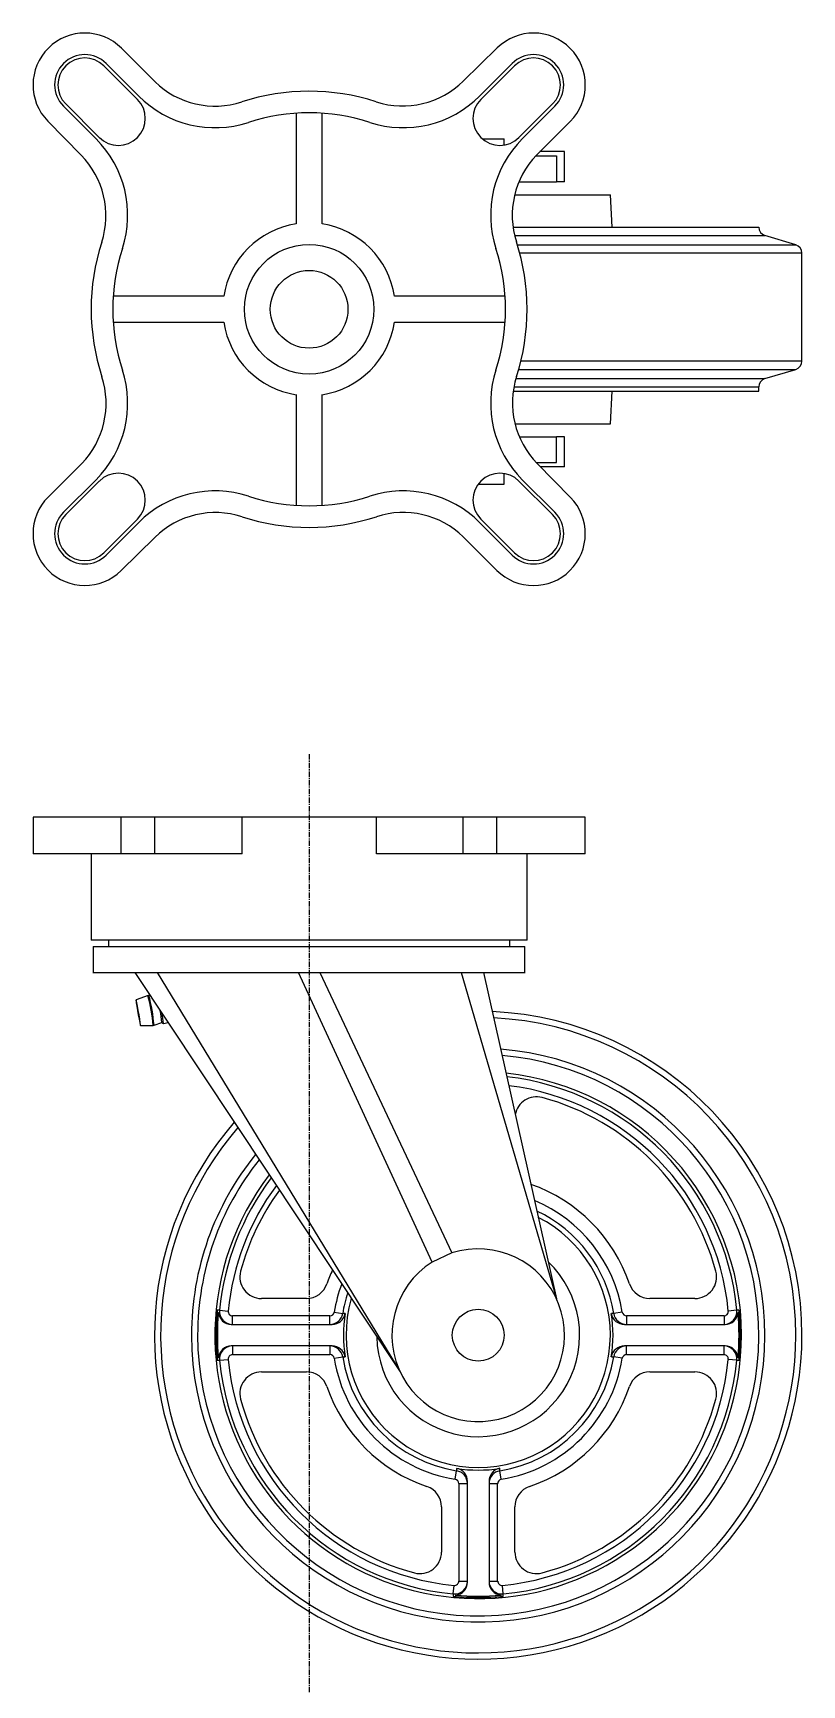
# Model space of a CAD drawing. Extents: x 10 to 518, y 10 to 610.
# Drawn here: x 102.9 to 281, y 227.1 to 609.7 of the extents above; entities that cross this region are included whole.
import ezdxf

# ---------------------------------------------------------------- set-up
doc = ezdxf.new("R2010")
doc.units = 0
doc.linetypes.add('CENTER', pattern=[2, 1.25, -0.25, 0.25, -0.25])
doc.layers.get('0').update_dxf_attribs({"linetype": 'CONTINUOUS'})
doc.layers.add('CENTER', color=1, linetype='CENTER')

msp = doc.modelspace()

# ---------------------------------------------------------------- linework, layer by layer
at = {"color": 7, "linetype": 'CONTINUOUS'}
for p, q in [((123.37, 606.18), (131.15, 598.4)), ((202.57, 598.54), (210.41, 606.25)), ((119.3, 602.11), (127.08, 594.33)), ((127.38, 595.09), (119.83, 602.64)), ((213.88, 602.64), (206.32, 595.09)), ((206.63, 594.33), (214.41, 602.11)), ((118.24, 585.5), (110.47, 593.28)), ((223.24, 593.28), (215.46, 585.5)), ((114.04, 581.43), (106.33, 589.28)), ((109.93, 592.74), (117.49, 585.19)), ((163.85, 591.12), (163.85, 565.49)), ((169.85, 565.49), (169.85, 591.12)), ((216.22, 585.19), (223.78, 592.74)), ((227.31, 589.21), (219.53, 581.43)), ((206.93, 585.22), (212.02, 585.22)), ((212.02, 583.75), (212.02, 585.22)), ((226.02, 582.22), (220.33, 582.22)), ((226.02, 575.22), (226.02, 582.22)), ((219.33, 581.22), (224.15, 581.22)), ((224.15, 581.22), (224.15, 575.22)), ((215.44, 575.22), (224.15, 575.22)), ((226.02, 575.22), (224.15, 575.22)), ((214.46, 572.22), (236.64, 572.22)), ((237.03, 564.72), (236.64, 572.22)), ((214.1, 564.72), (271.02, 564.72)), ((214.1, 564.72), (271.02, 564.72)), ((214.46, 562.8), (272.45, 562.8)), ((279.6, 560.66), (272.45, 562.8)), ((215.09, 560.66), (279.6, 560.66)), ((281.02, 558.74), (215.65, 558.74)), ((281.02, 533.72), (281.02, 558.74)), ((147.08, 548.72), (121.45, 548.72)), ((212.26, 548.72), (186.63, 548.72)), ((121.45, 542.72), (147.08, 542.72)), ((186.63, 542.72), (212.26, 542.72)), ((215.4, 531.8), (279.6, 531.8)), ((281.02, 533.72), (215.91, 533.72)), ((272.45, 529.66), (279.6, 531.8)), ((214.74, 529.66), (272.45, 529.66)), ((163.85, 525.95), (163.85, 500.32)), ((169.85, 500.32), (169.85, 525.95)), ((214.12, 526.72), (271.02, 526.72)), ((214.28, 527.74), (271.02, 527.74)), ((236.64, 519.22), (237.03, 526.72)), ((271.02, 526.72), (271.02, 527.74)), ((214.52, 519.22), (236.64, 519.22)), ((215.52, 516.22), (224.15, 516.22)), ((224.15, 510.22), (224.15, 516.22)), ((226.02, 516.22), (224.15, 516.22)), ((226.02, 509.22), (226.02, 516.22)), ((106.4, 502.23), (114.18, 510.01)), ((219.46, 510.22), (224.15, 510.22)), ((219.67, 510), (227.38, 502.16)), ((226.02, 509.22), (220.44, 509.22)), ((117.49, 506.25), (109.93, 498.7)), ((110.47, 498.16), (118.24, 505.94)), ((206.01, 505.22), (212.02, 505.22)), ((212.02, 505.22), (212.02, 507.69)), ((215.46, 505.94), (223.24, 498.16)), ((223.78, 498.7), (216.22, 506.25)), ((127.08, 497.11), (119.3, 489.33)), ((119.83, 488.8), (127.38, 496.35)), ((206.32, 496.35), (213.88, 488.8)), ((214.41, 489.33), (206.63, 497.11)), ((131.14, 492.9), (123.3, 485.19)), ((210.34, 485.26), (202.56, 493.04)), ((102.88, 428.14), (102.88, 419.64)), ((123.3, 428.14), (102.88, 428.14)), ((131.14, 428.14), (123.3, 428.14)), ((123.3, 419.64), (123.3, 428.14)), ((151.32, 428.14), (131.14, 428.14)), ((131.14, 419.64), (131.14, 428.14)), ((182.47, 428.14), (151.32, 428.14)), ((151.32, 419.64), (151.32, 428.14)), ((202.56, 428.14), (182.47, 428.14)), ((182.47, 419.64), (182.47, 428.14)), ((202.56, 419.64), (202.56, 428.14)), ((210.34, 428.14), (202.56, 428.14)), ((230.83, 428.14), (210.34, 428.14)), ((210.34, 419.64), (210.34, 428.14)), ((230.83, 419.64), (230.83, 428.14)), ((123.3, 419.64), (102.88, 419.64)), ((116.35, 419.64), (116.35, 399.64)), ((131.14, 419.64), (123.3, 419.64)), ((151.32, 419.64), (131.14, 419.64)), ((202.56, 419.64), (182.47, 419.64)), ((210.34, 419.64), (202.56, 419.64)), ((230.83, 419.64), (210.34, 419.64)), ((217.35, 399.64), (217.35, 419.64)), ((217.35, 399.64), (116.35, 399.64)), ((116.85, 398.14), (116.85, 391.98)), ((116.85, 398.14), (216.85, 398.14)), ((120.35, 399.64), (120.35, 398.14)), ((213.35, 398.14), (213.35, 399.64)), ((216.85, 391.98), (216.85, 398.14)), ((126.48, 392.14), (131.64, 392.14)), ((126.48, 392.14), (187.9, 299.69)), ((131.64, 392.14), (187.9, 299.69)), ((195.37, 325.07), (164.35, 392.14)), ((164.35, 392.14), (169.35, 392.14)), ((169.35, 392.14), (199.9, 327.18)), ((202.06, 392.14), (207.22, 392.14)), ((202.06, 392.14), (224.15, 316.59)), ((207.22, 392.14), (224.15, 316.59)), ((129.52, 386.84), (126.74, 385.83)), ((129.98, 386.87), (129.69, 386.87)), ((127.79, 379.87), (130.75, 379.87)), ((130.92, 379.91), (132.74, 380.57)), ((132.74, 380.57), (133.09, 380.33)), ((133.09, 380.33), (134.2, 380.52)), ((133.09, 380.33), (133.09, 380.33)), ((199.9, 327.18), (195.37, 325.07)), ((145.54, 313.93), (145.54, 313.36)), ((146.1, 313.93), (148.09, 313.74)), ((166.25, 316.64), (155.81, 316.64)), ((256.24, 316.64), (245.8, 316.64)), ((265.95, 313.93), (263.96, 313.74)), ((266.51, 313.36), (266.51, 313.93)), ((145.54, 313.36), (145.83, 313.36)), ((148.82, 310.64), (172.17, 310.64)), ((149.08, 310.64), (149.08, 312.64)), ((171.67, 312.64), (149.08, 312.64)), ((171.67, 310.64), (171.67, 312.64)), ((172.66, 313.48), (174.63, 313.17)), ((239.39, 313.48), (237.42, 313.17)), ((240.38, 312.64), (240.38, 310.64)), ((262.97, 312.64), (240.38, 312.64)), ((262.97, 312.64), (262.97, 310.64)), ((266.22, 313.36), (266.51, 313.36)), ((145.54, 302.93), (145.54, 302.36)), ((145.83, 302.93), (145.54, 302.93)), ((146.1, 302.35), (148.09, 302.55)), ((149.08, 305.64), (149.08, 303.64)), ((149.08, 303.64), (171.67, 303.64)), ((171.67, 305.64), (171.67, 303.64)), ((172.66, 302.8), (174.63, 303.11)), ((239.39, 302.8), (237.42, 303.11)), ((263.23, 305.64), (239.88, 305.64)), ((240.38, 303.64), (240.38, 305.64)), ((240.38, 303.64), (262.97, 303.64)), ((262.97, 303.64), (262.97, 305.64)), ((265.95, 302.35), (263.96, 302.55)), ((266.51, 302.93), (266.22, 302.93)), ((266.51, 302.36), (266.51, 302.93)), ((155.81, 299.64), (166.25, 299.64)), ((245.8, 299.64), (256.24, 299.64)), ((200.68, 274.77), (201, 276.75)), ((211.37, 274.77), (211.05, 276.75)), ((201.52, 273.78), (203.52, 273.78)), ((201.52, 273.78), (201.52, 251.2)), ((208.52, 274.28), (208.52, 250.94)), ((208.52, 273.78), (210.52, 273.78)), ((210.52, 251.2), (210.52, 273.78)), ((197.52, 268.37), (197.52, 257.92)), ((214.52, 257.92), (214.52, 268.37)), ((200.24, 248.22), (200.43, 250.2)), ((201.52, 251.2), (203.52, 251.2)), ((208.52, 251.2), (210.52, 251.2)), ((211.81, 248.22), (211.62, 250.2)), ((200.24, 247.66), (200.81, 247.66)), ((200.81, 247.66), (200.81, 247.95)), ((211.24, 247.95), (211.24, 247.66))]:
    msp.add_line(p, q, dxfattribs=at)
at = {"color": 7, "linetype": 'CONTINUOUS', "flags": 128}
for points in [[(127.79, 379.87), (127.79, 380.05), (127.73, 380.57), (127.61, 381.36), (127.45, 382.34), (127.27, 383.37), (127.09, 384.34), (126.93, 385.13), (126.81, 385.65), (126.74, 385.83), (126.74, 385.65), (126.8, 385.13), (126.92, 384.34), (127.08, 383.37), (127.26, 382.34), (127.44, 381.36), (127.61, 380.57), (127.73, 380.05), (127.79, 379.87)], [(127.44, 381.87), (127.44, 381.94), (127.41, 382.16), (127.36, 382.48), (127.3, 382.85), (127.23, 383.23), (127.16, 383.55), (127.12, 383.76), (127.09, 383.84), (127.09, 383.76), (127.12, 383.55), (127.17, 383.23), (127.23, 382.85), (127.3, 382.48), (127.37, 382.16), (127.41, 381.94), (127.44, 381.87)], [(130.74, 379.88), (130.89, 379.9), (130.93, 379.91)], [(146.1, 313.93), (145.88, 313.93), (145.87, 313.93), (145.54, 313.93)], [(266.51, 313.93), (266.19, 313.93), (266.18, 313.93), (265.95, 313.93)], [(175.19, 313.16), (174.87, 313.16), (174.86, 313.16), (174.63, 313.17)], [(237.42, 313.17), (237.2, 313.16), (237.19, 313.16), (236.86, 313.16)], [(239.88, 310.64), (245.61, 310.64), (251.51, 310.64), (257.32, 310.64), (263.23, 310.64)], [(145.54, 302.36), (145.86, 302.35), (145.87, 302.35), (146.1, 302.35)], [(172.17, 305.64), (166.44, 305.64), (160.54, 305.64), (154.73, 305.64), (148.82, 305.64)], [(174.63, 303.11), (174.85, 303.12), (174.86, 303.12), (175.19, 303.12)], [(236.86, 303.12), (237.18, 303.12), (237.19, 303.12), (237.42, 303.11)], [(265.95, 302.35), (266.17, 302.35), (266.18, 302.35), (266.51, 302.36)], [(201.01, 277.31), (201, 276.99), (201, 276.97), (201, 276.75)], [(211.05, 276.75), (211.05, 276.96), (211.05, 276.97), (211.04, 277.31)], [(203.52, 250.94), (203.52, 256.8), (203.52, 262.65), (203.52, 268.52), (203.52, 274.28)], [(200.24, 248.22), (200.24, 248), (200.24, 247.99), (200.24, 247.66)], [(211.24, 247.66), (211.52, 247.64), (211.81, 247.66)], [(211.81, 247.66), (211.81, 247.97), (211.81, 247.99), (211.81, 248.22)]]:
    msp.add_lwpolyline(points, dxfattribs=at)
at = {"color": 7, "linetype": 'CONTINUOUS'}
for points in [[(116.86, 392.14, 0), (116.86, 392.14, 0), (116.86, 392.14, 0), (116.87, 392.14, 0), (116.87, 392.14, 0), (116.88, 392.14, 0), (116.88, 392.14, 0), (116.89, 392.14, 0), (116.89, 392.14, 0), (116.9, 392.14, 0), (116.9, 392.14, 0), (116.91, 392.14, 0), (116.91, 392.14, 0), (116.92, 392.14, 0), (116.92, 392.14, 0), (116.93, 392.14, 0), (116.94, 392.14, 0), (116.94, 392.14, 0), (116.95, 392.14, 0), (116.95, 392.14, 0), (116.96, 392.14, 0), (116.97, 392.14, 0), (116.97, 392.14, 0), (116.98, 392.14, 0), (116.98, 392.14, 0), (116.99, 392.14, 0), (117, 392.14, 0), (117, 392.14, 0), (117.01, 392.14, 0), (117.02, 392.14, 0), (117.03, 392.14, 0), (117.04, 392.14, 0), (117.05, 392.14, 0), (117.05, 392.14, 0), (117.06, 392.14, 0), (117.07, 392.14, 0), (117.08, 392.14, 0), (117.09, 392.14, 0), (117.1, 392.14, 0), (117.11, 392.14, 0), (117.12, 392.14, 0), (117.13, 392.14, 0), (117.14, 392.14, 0), (117.15, 392.14, 0), (117.17, 392.14, 0), (117.18, 392.14, 0), (117.19, 392.14, 0), (117.2, 392.14, 0), (117.21, 392.14, 0), (117.23, 392.14, 0), (117.24, 392.14, 0), (117.25, 392.14, 0), (117.27, 392.14, 0), (117.28, 392.14, 0), (117.3, 392.14, 0), (117.31, 392.14, 0), (117.33, 392.14, 0), (117.35, 392.14, 0), (117.36, 392.14, 0), (117.38, 392.14, 0), (117.4, 392.14, 0), (117.42, 392.14, 0), (117.43, 392.14, 0), (117.45, 392.14, 0), (117.47, 392.14, 0), (117.49, 392.14, 0), (117.51, 392.14, 0), (117.53, 392.14, 0), (117.55, 392.14, 0), (117.57, 392.14, 0), (117.59, 392.14, 0), (117.61, 392.14, 0), (117.64, 392.14, 0), (117.66, 392.14, 0), (117.68, 392.14, 0), (117.7, 392.14, 0), (117.72, 392.14, 0), (117.75, 392.14, 0), (117.77, 392.14, 0), (117.8, 392.14, 0), (117.82, 392.14, 0), (117.84, 392.14, 0), (117.87, 392.14, 0), (117.9, 392.14, 0), (117.92, 392.14, 0), (117.95, 392.14, 0), (117.97, 392.14, 0), (118, 392.14, 0), (118.03, 392.14, 0), (118.06, 392.14, 0), (118.08, 392.14, 0), (118.11, 392.14, 0), (118.14, 392.14, 0), (118.17, 392.14, 0), (118.2, 392.14, 0), (118.22, 392.14, 0), (118.25, 392.14, 0), (118.28, 392.14, 0), (118.31, 392.14, 0), (118.34, 392.14, 0), (118.38, 392.14, 0), (118.41, 392.14, 0), (118.44, 392.14, 0), (118.47, 392.14, 0), (118.5, 392.14, 0), (118.53, 392.14, 0), (118.56, 392.14, 0), (118.6, 392.14, 0), (118.63, 392.14, 0), (118.66, 392.14, 0), (118.7, 392.14, 0), (118.73, 392.14, 0), (118.77, 392.14, 0), (118.8, 392.14, 0), (118.83, 392.14, 0), (118.87, 392.14, 0), (118.9, 392.14, 0), (118.94, 392.14, 0), (118.97, 392.14, 0), (119.01, 392.14, 0), (119.05, 392.14, 0), (119.08, 392.14, 0), (119.12, 392.14, 0), (119.16, 392.14, 0), (119.19, 392.14, 0), (119.23, 392.14, 0), (119.27, 392.14, 0), (119.31, 392.14, 0), (119.35, 392.14, 0), (119.39, 392.14, 0), (119.42, 392.14, 0), (119.47, 392.14, 0), (119.5, 392.14, 0), (119.54, 392.14, 0), (119.58, 392.14, 0), (119.62, 392.14, 0), (119.67, 392.14, 0), (119.71, 392.14, 0), (119.75, 392.14, 0), (119.79, 392.14, 0), (119.83, 392.14, 0), (119.87, 392.14, 0), (119.92, 392.14, 0), (119.96, 392.14, 0), (120, 392.14, 0), (120.04, 392.14, 0), (120.09, 392.14, 0), (120.13, 392.14, 0), (120.17, 392.14, 0), (120.22, 392.14, 0), (120.26, 392.14, 0), (120.31, 392.14, 0), (120.35, 392.14, 0), (120.4, 392.14, 0), (120.44, 392.14, 0), (120.49, 392.14, 0), (120.54, 392.14, 0), (120.58, 392.14, 0), (120.63, 392.14, 0), (120.68, 392.14, 0), (120.72, 392.14, 0), (120.77, 392.14, 0), (120.82, 392.14, 0), (120.87, 392.14, 0), (120.92, 392.14, 0), (120.96, 392.14, 0), (121.01, 392.14, 0), (121.06, 392.14, 0), (121.11, 392.14, 0), (121.16, 392.14, 0), (121.21, 392.14, 0), (121.26, 392.14, 0), (121.31, 392.14, 0), (121.36, 392.14, 0), (121.41, 392.14, 0), (121.47, 392.14, 0), (121.52, 392.14, 0), (121.57, 392.14, 0), (121.62, 392.14, 0), (121.67, 392.14, 0), (121.73, 392.14, 0), (121.78, 392.14, 0), (121.83, 392.14, 0), (121.89, 392.14, 0), (121.94, 392.14, 0), (122, 392.14, 0), (122.05, 392.14, 0), (122.11, 392.14, 0), (122.16, 392.14, 0), (122.22, 392.14, 0), (122.27, 392.14, 0), (122.33, 392.14, 0), (122.39, 392.14, 0), (122.44, 392.14, 0), (122.5, 392.14, 0), (122.56, 392.14, 0), (122.62, 392.14, 0), (122.67, 392.14, 0), (122.73, 392.14, 0), (122.79, 392.14, 0), (122.85, 392.14, 0), (122.91, 392.14, 0), (122.97, 392.14, 0), (123.03, 392.14, 0), (123.09, 392.14, 0), (123.15, 392.14, 0), (123.21, 392.14, 0), (123.27, 392.14, 0), (123.33, 392.14, 0), (123.4, 392.14, 0), (123.46, 392.14, 0), (123.52, 392.14, 0), (123.58, 392.14, 0), (123.65, 392.14, 0), (123.71, 392.14, 0), (123.78, 392.14, 0), (123.84, 392.14, 0), (123.91, 392.14, 0), (123.97, 392.14, 0), (124.03, 392.14, 0), (124.1, 392.14, 0), (124.17, 392.14, 0), (124.23, 392.14, 0), (124.3, 392.14, 0), (124.36, 392.14, 0), (124.43, 392.14, 0), (124.5, 392.14, 0), (124.56, 392.14, 0), (124.63, 392.14, 0), (124.7, 392.14, 0), (124.76, 392.14, 0), (124.83, 392.14, 0), (124.9, 392.14, 0), (124.97, 392.14, 0), (125.03, 392.14, 0), (125.1, 392.14, 0), (125.17, 392.14, 0), (125.24, 392.14, 0), (125.31, 392.14, 0), (125.38, 392.14, 0), (125.44, 392.14, 0), (125.51, 392.14, 0), (125.58, 392.14, 0), (125.65, 392.14, 0), (125.72, 392.14, 0), (125.79, 392.14, 0), (125.86, 392.14, 0), (125.93, 392.14, 0), (126, 392.14, 0), (126.07, 392.14, 0), (126.14, 392.14, 0), (126.21, 392.14, 0), (126.28, 392.14, 0), (126.34, 392.14, 0), (126.42, 392.14, 0), (126.48, 392.14, 0)], [(131.65, 392.14, 0), (131.74, 392.14, 0), (131.83, 392.14, 0), (131.93, 392.14, 0), (132.02, 392.14, 0), (132.11, 392.14, 0), (132.21, 392.14, 0), (132.3, 392.14, 0), (132.4, 392.14, 0), (132.49, 392.14, 0), (132.58, 392.14, 0), (132.68, 392.14, 0), (132.77, 392.14, 0), (132.87, 392.14, 0), (132.96, 392.14, 0), (133.06, 392.14, 0), (133.15, 392.14, 0), (133.24, 392.14, 0), (133.34, 392.14, 0), (133.43, 392.14, 0), (133.53, 392.14, 0), (133.62, 392.14, 0), (133.72, 392.14, 0), (133.81, 392.14, 0), (133.91, 392.14, 0), (134, 392.14, 0), (134.1, 392.14, 0), (134.19, 392.14, 0), (134.29, 392.14, 0), (134.39, 392.14, 0), (134.48, 392.14, 0), (134.58, 392.14, 0), (134.68, 392.14, 0), (134.77, 392.14, 0), (134.87, 392.14, 0), (134.97, 392.14, 0), (135.06, 392.14, 0), (135.16, 392.14, 0), (135.26, 392.14, 0), (135.35, 392.14, 0), (135.45, 392.14, 0), (135.55, 392.14, 0), (135.65, 392.14, 0), (135.75, 392.14, 0), (135.84, 392.14, 0), (135.94, 392.14, 0), (136.04, 392.14, 0), (136.14, 392.14, 0), (136.24, 392.14, 0), (136.34, 392.14, 0), (136.44, 392.14, 0), (136.54, 392.14, 0), (136.64, 392.14, 0), (136.74, 392.14, 0), (136.84, 392.14, 0), (136.95, 392.14, 0), (137.05, 392.14, 0), (137.15, 392.14, 0), (137.25, 392.14, 0), (137.35, 392.14, 0), (137.46, 392.14, 0), (137.56, 392.14, 0), (137.66, 392.14, 0), (137.76, 392.14, 0), (137.87, 392.14, 0), (137.97, 392.14, 0), (138.08, 392.14, 0), (138.18, 392.14, 0), (138.28, 392.14, 0), (138.39, 392.14, 0), (138.49, 392.14, 0), (138.6, 392.14, 0), (138.71, 392.14, 0), (138.81, 392.14, 0), (138.92, 392.14, 0), (139.02, 392.14, 0), (139.13, 392.14, 0), (139.23, 392.14, 0), (139.34, 392.14, 0), (139.45, 392.14, 0), (139.55, 392.14, 0), (139.66, 392.14, 0), (139.77, 392.14, 0), (139.88, 392.14, 0), (139.98, 392.14, 0), (140.09, 392.14, 0), (140.2, 392.14, 0), (140.31, 392.14, 0), (140.42, 392.14, 0), (140.53, 392.14, 0), (140.63, 392.14, 0), (140.74, 392.14, 0), (140.85, 392.14, 0), (140.96, 392.14, 0), (141.07, 392.14, 0), (141.18, 392.14, 0), (141.29, 392.14, 0), (141.4, 392.14, 0), (141.51, 392.14, 0), (141.62, 392.14, 0), (141.73, 392.14, 0), (141.84, 392.14, 0), (141.95, 392.14, 0), (142.06, 392.14, 0), (142.17, 392.14, 0), (142.28, 392.14, 0), (142.4, 392.14, 0), (142.51, 392.14, 0), (142.62, 392.14, 0), (142.73, 392.14, 0), (142.84, 392.14, 0), (142.95, 392.14, 0), (143.06, 392.14, 0), (143.18, 392.14, 0), (143.29, 392.14, 0), (143.4, 392.14, 0), (143.51, 392.14, 0), (143.63, 392.14, 0), (143.74, 392.14, 0), (143.85, 392.14, 0), (143.97, 392.14, 0), (144.08, 392.14, 0), (144.19, 392.14, 0), (144.31, 392.14, 0), (144.42, 392.14, 0), (144.53, 392.14, 0), (144.65, 392.14, 0), (144.76, 392.14, 0), (144.88, 392.14, 0), (144.99, 392.14, 0), (145.11, 392.14, 0), (145.22, 392.14, 0), (145.34, 392.14, 0), (145.45, 392.14, 0), (145.57, 392.14, 0), (145.68, 392.14, 0), (145.8, 392.14, 0), (145.91, 392.14, 0), (146.03, 392.14, 0), (146.14, 392.14, 0), (146.26, 392.14, 0), (146.38, 392.14, 0), (146.49, 392.14, 0), (146.61, 392.14, 0), (146.72, 392.14, 0), (146.84, 392.14, 0), (146.96, 392.14, 0), (147.08, 392.14, 0), (147.19, 392.14, 0), (147.31, 392.14, 0), (147.43, 392.14, 0), (147.54, 392.14, 0), (147.66, 392.14, 0), (147.78, 392.14, 0), (147.9, 392.14, 0), (148.01, 392.14, 0), (148.13, 392.14, 0), (148.25, 392.14, 0), (148.37, 392.14, 0), (148.49, 392.14, 0), (148.61, 392.14, 0), (148.72, 392.14, 0), (148.84, 392.14, 0), (148.96, 392.14, 0), (149.08, 392.14, 0), (149.2, 392.14, 0), (149.32, 392.14, 0), (149.44, 392.14, 0), (149.56, 392.14, 0), (149.68, 392.14, 0), (149.8, 392.14, 0), (149.92, 392.14, 0), (150.04, 392.14, 0), (150.16, 392.14, 0), (150.28, 392.14, 0), (150.4, 392.14, 0), (150.52, 392.14, 0), (150.64, 392.14, 0), (150.76, 392.14, 0), (150.88, 392.14, 0), (151, 392.14, 0), (151.12, 392.14, 0), (151.24, 392.14, 0), (151.36, 392.14, 0), (151.49, 392.14, 0), (151.61, 392.14, 0), (151.73, 392.14, 0), (151.85, 392.14, 0), (151.97, 392.14, 0), (152.09, 392.14, 0), (152.22, 392.14, 0), (152.34, 392.14, 0), (152.46, 392.14, 0), (152.58, 392.14, 0), (152.7, 392.14, 0), (152.82, 392.14, 0), (152.95, 392.14, 0), (153.07, 392.14, 0), (153.19, 392.14, 0), (153.31, 392.14, 0), (153.44, 392.14, 0), (153.56, 392.14, 0), (153.68, 392.14, 0), (153.81, 392.14, 0), (153.93, 392.14, 0), (154.05, 392.14, 0), (154.18, 392.14, 0), (154.3, 392.14, 0), (154.42, 392.14, 0), (154.54, 392.14, 0), (154.67, 392.14, 0), (154.79, 392.14, 0), (154.92, 392.14, 0), (155.04, 392.14, 0), (155.16, 392.14, 0), (155.29, 392.14, 0), (155.41, 392.14, 0), (155.53, 392.14, 0), (155.66, 392.14, 0), (155.78, 392.14, 0), (155.91, 392.14, 0), (156.03, 392.14, 0), (156.16, 392.14, 0), (156.28, 392.14, 0), (156.41, 392.14, 0), (156.53, 392.14, 0), (156.66, 392.14, 0), (156.78, 392.14, 0), (156.9, 392.14, 0), (157.03, 392.14, 0), (157.15, 392.14, 0), (157.28, 392.14, 0), (157.4, 392.14, 0), (157.53, 392.14, 0), (157.66, 392.14, 0), (157.78, 392.14, 0), (157.91, 392.14, 0), (158.03, 392.14, 0), (158.16, 392.14, 0), (158.28, 392.14, 0), (158.41, 392.14, 0), (158.53, 392.14, 0), (158.66, 392.14, 0), (158.78, 392.14, 0), (158.91, 392.14, 0), (159.04, 392.14, 0), (159.16, 392.14, 0), (159.29, 392.14, 0), (159.41, 392.14, 0), (159.54, 392.14, 0), (159.67, 392.14, 0), (159.79, 392.14, 0), (159.92, 392.14, 0), (160.04, 392.14, 0), (160.17, 392.14, 0), (160.3, 392.14, 0), (160.42, 392.14, 0), (160.55, 392.14, 0), (160.68, 392.14, 0), (160.8, 392.14, 0), (160.93, 392.14, 0), (161.06, 392.14, 0), (161.18, 392.14, 0), (161.31, 392.14, 0), (161.44, 392.14, 0), (161.56, 392.14, 0), (161.69, 392.14, 0), (161.82, 392.14, 0), (161.94, 392.14, 0), (162.07, 392.14, 0), (162.2, 392.14, 0), (162.32, 392.14, 0), (162.45, 392.14, 0), (162.58, 392.14, 0), (162.7, 392.14, 0), (162.83, 392.14, 0), (162.96, 392.14, 0), (163.09, 392.14, 0), (163.21, 392.14, 0), (163.34, 392.14, 0), (163.47, 392.14, 0), (163.59, 392.14, 0), (163.72, 392.14, 0), (163.85, 392.14, 0), (163.97, 392.14, 0), (164.1, 392.14, 0), (164.23, 392.14, 0), (164.35, 392.14, 0)], [(169.35, 392.14, 0), (169.48, 392.14, 0), (169.61, 392.14, 0), (169.74, 392.14, 0), (169.86, 392.14, 0), (169.99, 392.14, 0), (170.12, 392.14, 0), (170.24, 392.14, 0), (170.37, 392.14, 0), (170.5, 392.14, 0), (170.62, 392.14, 0), (170.75, 392.14, 0), (170.88, 392.14, 0), (171.01, 392.14, 0), (171.13, 392.14, 0), (171.26, 392.14, 0), (171.39, 392.14, 0), (171.51, 392.14, 0), (171.64, 392.14, 0), (171.77, 392.14, 0), (171.89, 392.14, 0), (172.02, 392.14, 0), (172.15, 392.14, 0), (172.27, 392.14, 0), (172.4, 392.14, 0), (172.53, 392.14, 0), (172.65, 392.14, 0), (172.78, 392.14, 0), (172.91, 392.14, 0), (173.03, 392.14, 0), (173.16, 392.14, 0), (173.29, 392.14, 0), (173.41, 392.14, 0), (173.54, 392.14, 0), (173.66, 392.14, 0), (173.79, 392.14, 0), (173.92, 392.14, 0), (174.04, 392.14, 0), (174.17, 392.14, 0), (174.3, 392.14, 0), (174.42, 392.14, 0), (174.55, 392.14, 0), (174.67, 392.14, 0), (174.8, 392.14, 0), (174.93, 392.14, 0), (175.05, 392.14, 0), (175.18, 392.14, 0), (175.3, 392.14, 0), (175.43, 392.14, 0), (175.55, 392.14, 0), (175.68, 392.14, 0), (175.8, 392.14, 0), (175.93, 392.14, 0), (176.06, 392.14, 0), (176.18, 392.14, 0), (176.31, 392.14, 0), (176.43, 392.14, 0), (176.56, 392.14, 0), (176.68, 392.14, 0), (176.81, 392.14, 0), (176.93, 392.14, 0), (177.06, 392.14, 0), (177.18, 392.14, 0), (177.3, 392.14, 0), (177.43, 392.14, 0), (177.55, 392.14, 0), (177.68, 392.14, 0), (177.8, 392.14, 0), (177.93, 392.14, 0), (178.05, 392.14, 0), (178.17, 392.14, 0), (178.3, 392.14, 0), (178.42, 392.14, 0), (178.55, 392.14, 0), (178.67, 392.14, 0), (178.79, 392.14, 0), (178.92, 392.14, 0), (179.04, 392.14, 0), (179.16, 392.14, 0), (179.29, 392.14, 0), (179.41, 392.14, 0), (179.53, 392.14, 0), (179.66, 392.14, 0), (179.78, 392.14, 0), (179.9, 392.14, 0), (180.03, 392.14, 0), (180.15, 392.14, 0), (180.27, 392.14, 0), (180.4, 392.14, 0), (180.52, 392.14, 0), (180.64, 392.14, 0), (180.76, 392.14, 0), (180.88, 392.14, 0), (181.01, 392.14, 0), (181.13, 392.14, 0), (181.25, 392.14, 0), (181.37, 392.14, 0), (181.5, 392.14, 0), (181.62, 392.14, 0), (181.74, 392.14, 0), (181.86, 392.14, 0), (181.98, 392.14, 0), (182.1, 392.14, 0), (182.22, 392.14, 0), (182.34, 392.14, 0), (182.47, 392.14, 0), (182.59, 392.14, 0), (182.71, 392.14, 0), (182.83, 392.14, 0), (182.95, 392.14, 0), (183.07, 392.14, 0), (183.19, 392.14, 0), (183.31, 392.14, 0), (183.43, 392.14, 0), (183.55, 392.14, 0), (183.67, 392.14, 0), (183.79, 392.14, 0), (183.91, 392.14, 0), (184.03, 392.14, 0), (184.15, 392.14, 0), (184.27, 392.14, 0), (184.39, 392.14, 0), (184.51, 392.14, 0), (184.63, 392.14, 0), (184.75, 392.14, 0), (184.87, 392.14, 0), (184.98, 392.14, 0), (185.1, 392.14, 0), (185.22, 392.14, 0), (185.34, 392.14, 0), (185.46, 392.14, 0), (185.58, 392.14, 0), (185.69, 392.14, 0), (185.81, 392.14, 0), (185.93, 392.14, 0), (186.05, 392.14, 0), (186.16, 392.14, 0), (186.28, 392.14, 0), (186.4, 392.14, 0), (186.52, 392.14, 0), (186.63, 392.14, 0), (186.75, 392.14, 0), (186.87, 392.14, 0), (186.98, 392.14, 0), (187.1, 392.14, 0), (187.22, 392.14, 0), (187.33, 392.14, 0), (187.45, 392.14, 0), (187.56, 392.14, 0), (187.68, 392.14, 0), (187.8, 392.14, 0), (187.91, 392.14, 0), (188.03, 392.14, 0), (188.14, 392.14, 0), (188.26, 392.14, 0), (188.37, 392.14, 0), (188.49, 392.14, 0), (188.6, 392.14, 0), (188.72, 392.14, 0), (188.83, 392.14, 0), (188.95, 392.14, 0), (189.06, 392.14, 0), (189.17, 392.14, 0), (189.29, 392.14, 0), (189.4, 392.14, 0), (189.52, 392.14, 0), (189.63, 392.14, 0), (189.74, 392.14, 0), (189.86, 392.14, 0), (189.97, 392.14, 0), (190.08, 392.14, 0), (190.19, 392.14, 0), (190.31, 392.14, 0), (190.42, 392.14, 0), (190.53, 392.14, 0), (190.64, 392.14, 0), (190.76, 392.14, 0), (190.87, 392.14, 0), (190.98, 392.14, 0), (191.09, 392.14, 0), (191.2, 392.14, 0), (191.31, 392.14, 0), (191.43, 392.14, 0), (191.54, 392.14, 0), (191.65, 392.14, 0), (191.76, 392.14, 0), (191.87, 392.14, 0), (191.98, 392.14, 0), (192.09, 392.14, 0), (192.2, 392.14, 0), (192.31, 392.14, 0), (192.42, 392.14, 0), (192.53, 392.14, 0), (192.64, 392.14, 0), (192.75, 392.14, 0), (192.86, 392.14, 0), (192.97, 392.14, 0), (193.08, 392.14, 0), (193.19, 392.14, 0), (193.29, 392.14, 0), (193.4, 392.14, 0), (193.51, 392.14, 0), (193.62, 392.14, 0), (193.73, 392.14, 0), (193.83, 392.14, 0), (193.94, 392.14, 0), (194.05, 392.14, 0), (194.16, 392.14, 0), (194.26, 392.14, 0), (194.37, 392.14, 0), (194.47, 392.14, 0), (194.58, 392.14, 0), (194.69, 392.14, 0), (194.79, 392.14, 0), (194.9, 392.14, 0), (195, 392.14, 0), (195.11, 392.14, 0), (195.22, 392.14, 0), (195.32, 392.14, 0), (195.43, 392.14, 0), (195.53, 392.14, 0), (195.63, 392.14, 0), (195.74, 392.14, 0), (195.84, 392.14, 0), (195.94, 392.14, 0), (196.05, 392.14, 0), (196.15, 392.14, 0), (196.25, 392.14, 0), (196.36, 392.14, 0), (196.46, 392.14, 0), (196.56, 392.14, 0), (196.66, 392.14, 0), (196.76, 392.14, 0), (196.87, 392.14, 0), (196.97, 392.14, 0), (197.07, 392.14, 0), (197.17, 392.14, 0), (197.27, 392.14, 0), (197.37, 392.14, 0), (197.47, 392.14, 0), (197.57, 392.14, 0), (197.67, 392.14, 0), (197.77, 392.14, 0), (197.87, 392.14, 0), (197.96, 392.14, 0), (198.06, 392.14, 0), (198.16, 392.14, 0), (198.26, 392.14, 0), (198.36, 392.14, 0), (198.45, 392.14, 0), (198.55, 392.14, 0), (198.65, 392.14, 0), (198.75, 392.14, 0), (198.84, 392.14, 0), (198.94, 392.14, 0), (199.03, 392.14, 0), (199.13, 392.14, 0), (199.23, 392.14, 0), (199.32, 392.14, 0), (199.42, 392.14, 0), (199.51, 392.14, 0), (199.61, 392.14, 0), (199.71, 392.14, 0), (199.8, 392.14, 0), (199.9, 392.14, 0), (199.99, 392.14, 0), (200.09, 392.14, 0), (200.18, 392.14, 0), (200.28, 392.14, 0), (200.37, 392.14, 0), (200.47, 392.14, 0), (200.56, 392.14, 0), (200.66, 392.14, 0), (200.75, 392.14, 0), (200.84, 392.14, 0), (200.94, 392.14, 0), (201.03, 392.14, 0), (201.13, 392.14, 0), (201.22, 392.14, 0), (201.31, 392.14, 0), (201.41, 392.14, 0), (201.5, 392.14, 0), (201.6, 392.14, 0), (201.69, 392.14, 0), (201.78, 392.14, 0), (201.88, 392.14, 0), (201.97, 392.14, 0), (202.06, 392.14, 0)], [(207.22, 392.14, 0), (207.29, 392.14, 0), (207.36, 392.14, 0), (207.43, 392.14, 0), (207.5, 392.14, 0), (207.57, 392.14, 0), (207.64, 392.14, 0), (207.71, 392.14, 0), (207.78, 392.14, 0), (207.85, 392.14, 0), (207.92, 392.14, 0), (207.99, 392.14, 0), (208.06, 392.14, 0), (208.13, 392.14, 0), (208.19, 392.14, 0), (208.26, 392.14, 0), (208.33, 392.14, 0), (208.4, 392.14, 0), (208.47, 392.14, 0), (208.54, 392.14, 0), (208.61, 392.14, 0), (208.68, 392.14, 0), (208.74, 392.14, 0), (208.81, 392.14, 0), (208.88, 392.14, 0), (208.95, 392.14, 0), (209.01, 392.14, 0), (209.08, 392.14, 0), (209.15, 392.14, 0), (209.21, 392.14, 0), (209.28, 392.14, 0), (209.35, 392.14, 0), (209.41, 392.14, 0), (209.48, 392.14, 0), (209.54, 392.14, 0), (209.61, 392.14, 0), (209.68, 392.14, 0), (209.74, 392.14, 0), (209.81, 392.14, 0), (209.87, 392.14, 0), (209.93, 392.14, 0), (210, 392.14, 0), (210.06, 392.14, 0), (210.12, 392.14, 0), (210.19, 392.14, 0), (210.25, 392.14, 0), (210.31, 392.14, 0), (210.37, 392.14, 0), (210.44, 392.14, 0), (210.5, 392.14, 0), (210.56, 392.14, 0), (210.62, 392.14, 0), (210.68, 392.14, 0), (210.74, 392.14, 0), (210.8, 392.14, 0), (210.86, 392.14, 0), (210.92, 392.14, 0), (210.98, 392.14, 0), (211.04, 392.14, 0), (211.09, 392.14, 0), (211.15, 392.14, 0), (211.21, 392.14, 0), (211.27, 392.14, 0), (211.32, 392.14, 0), (211.38, 392.14, 0), (211.44, 392.14, 0), (211.49, 392.14, 0), (211.55, 392.14, 0), (211.6, 392.14, 0), (211.66, 392.14, 0), (211.71, 392.14, 0), (211.77, 392.14, 0), (211.82, 392.14, 0), (211.88, 392.14, 0), (211.93, 392.14, 0), (211.98, 392.14, 0), (212.03, 392.14, 0), (212.09, 392.14, 0), (212.14, 392.14, 0), (212.19, 392.14, 0), (212.24, 392.14, 0), (212.3, 392.14, 0), (212.35, 392.14, 0), (212.4, 392.14, 0), (212.45, 392.14, 0), (212.5, 392.14, 0), (212.55, 392.14, 0), (212.6, 392.14, 0), (212.65, 392.14, 0), (212.7, 392.14, 0), (212.75, 392.14, 0), (212.79, 392.14, 0), (212.84, 392.14, 0), (212.89, 392.14, 0), (212.94, 392.14, 0), (212.99, 392.14, 0), (213.03, 392.14, 0), (213.08, 392.14, 0), (213.13, 392.14, 0), (213.17, 392.14, 0), (213.22, 392.14, 0), (213.27, 392.14, 0), (213.31, 392.14, 0), (213.36, 392.14, 0), (213.4, 392.14, 0), (213.45, 392.14, 0), (213.49, 392.14, 0), (213.53, 392.14, 0), (213.58, 392.14, 0), (213.62, 392.14, 0), (213.67, 392.14, 0), (213.71, 392.14, 0), (213.75, 392.14, 0), (213.79, 392.14, 0), (213.84, 392.14, 0), (213.88, 392.14, 0), (213.92, 392.14, 0), (213.96, 392.14, 0), (214, 392.14, 0), (214.04, 392.14, 0), (214.09, 392.14, 0), (214.12, 392.14, 0), (214.17, 392.14, 0), (214.21, 392.14, 0), (214.25, 392.14, 0), (214.28, 392.14, 0), (214.32, 392.14, 0), (214.36, 392.14, 0), (214.4, 392.14, 0), (214.44, 392.14, 0), (214.48, 392.14, 0), (214.51, 392.14, 0), (214.55, 392.14, 0), (214.59, 392.14, 0), (214.62, 392.14, 0), (214.66, 392.14, 0), (214.7, 392.14, 0), (214.73, 392.14, 0), (214.77, 392.14, 0), (214.81, 392.14, 0), (214.84, 392.14, 0), (214.88, 392.14, 0), (214.91, 392.14, 0), (214.94, 392.14, 0), (214.98, 392.14, 0), (215.01, 392.14, 0), (215.04, 392.14, 0), (215.08, 392.14, 0), (215.11, 392.14, 0), (215.14, 392.14, 0), (215.18, 392.14, 0), (215.21, 392.14, 0), (215.24, 392.14, 0), (215.27, 392.14, 0), (215.3, 392.14, 0), (215.33, 392.14, 0), (215.37, 392.14, 0), (215.4, 392.14, 0), (215.43, 392.14, 0), (215.46, 392.14, 0), (215.48, 392.14, 0), (215.51, 392.14, 0), (215.54, 392.14, 0), (215.57, 392.14, 0), (215.6, 392.14, 0), (215.63, 392.14, 0), (215.66, 392.14, 0), (215.68, 392.14, 0), (215.71, 392.14, 0), (215.74, 392.14, 0), (215.76, 392.14, 0), (215.79, 392.14, 0), (215.81, 392.14, 0), (215.84, 392.14, 0), (215.86, 392.14, 0), (215.89, 392.14, 0), (215.91, 392.14, 0), (215.94, 392.14, 0), (215.96, 392.14, 0), (215.99, 392.14, 0), (216.01, 392.14, 0), (216.03, 392.14, 0), (216.05, 392.14, 0), (216.07, 392.14, 0), (216.1, 392.14, 0), (216.12, 392.14, 0), (216.14, 392.14, 0), (216.16, 392.14, 0), (216.18, 392.14, 0), (216.2, 392.14, 0), (216.22, 392.14, 0), (216.24, 392.14, 0), (216.26, 392.14, 0), (216.28, 392.14, 0), (216.29, 392.14, 0), (216.31, 392.14, 0), (216.33, 392.14, 0), (216.35, 392.14, 0), (216.36, 392.14, 0), (216.38, 392.14, 0), (216.4, 392.14, 0), (216.41, 392.14, 0), (216.43, 392.14, 0), (216.44, 392.14, 0), (216.45, 392.14, 0), (216.47, 392.14, 0), (216.48, 392.14, 0), (216.5, 392.14, 0), (216.51, 392.14, 0), (216.52, 392.14, 0), (216.53, 392.14, 0), (216.54, 392.14, 0), (216.56, 392.14, 0), (216.57, 392.14, 0), (216.58, 392.14, 0), (216.59, 392.14, 0), (216.6, 392.14, 0), (216.61, 392.14, 0), (216.62, 392.14, 0), (216.63, 392.14, 0), (216.64, 392.14, 0), (216.65, 392.14, 0), (216.66, 392.14, 0), (216.66, 392.14, 0), (216.67, 392.14, 0), (216.68, 392.14, 0), (216.69, 392.14, 0), (216.7, 392.14, 0), (216.7, 392.14, 0), (216.71, 392.14, 0), (216.72, 392.14, 0), (216.72, 392.14, 0), (216.73, 392.14, 0), (216.74, 392.14, 0), (216.75, 392.14, 0), (216.75, 392.14, 0), (216.76, 392.14, 0), (216.76, 392.14, 0), (216.77, 392.14, 0), (216.78, 392.14, 0), (216.78, 392.14, 0), (216.79, 392.14, 0), (216.79, 392.14, 0), (216.8, 392.14, 0), (216.8, 392.14, 0), (216.81, 392.14, 0), (216.81, 392.14, 0), (216.82, 392.14, 0), (216.82, 392.14, 0), (216.83, 392.14, 0), (216.83, 392.14, 0), (216.84, 392.14, 0), (216.84, 392.14, 0), (216.84, 392.14, 0), (216.85, 392.14, 0), (216.85, 392.14, 0)]]:
    msp.add_polyline3d(points, dxfattribs=at)
for centre, radius in [((166.85, 545.72), 15), ((166.85, 545.72), 9), ((206.02, 308.14), 6)]:
    msp.add_circle(centre, radius, dxfattribs=at)
for centre, radius, start, end in [((114.88, 597.69), 12, 45, 224.5135), ((218.83, 597.69), 12, 315, 134.5135), ((114.88, 597.69), 7, 45, 225), ((218.83, 597.69), 7, 315, 135), ((114.88, 597.69), 6.24, 45, 225), ((218.83, 597.69), 6.24, 315, 135), ((145.06, 612.77), 20, 225.9182, 288.0081), ((188.55, 612.8), 20, 252.0784, 314.5135), ((122.66, 589.91), 6.24, 225, 45), ((145.06, 612.77), 25, 225, 288.0058), ((166.85, 545.72), 50.5, 72.0784, 108.0081), ((188.65, 612.77), 25, 251.9942, 315), ((211.05, 589.91), 6.24, 135, 315), ((166.85, 545.72), 45.5, 71.9942, 108.0058), ((99.81, 567.51), 25, 341.9942, 45), ((233.9, 567.51), 25, 135, 198.0058), ((99.78, 567.41), 20, 342.0784, 44.5135), ((233.9, 567.51), 20, 135.9182, 198.0081), ((166.85, 545.72), 20, 98.6269, 171.3731), ((166.85, 545.72), 20, 8.6269, 81.3731), ((273.02, 564.72), 2, 180, 253.3008), ((166.85, 545.72), 50.5, 162.0784, 198.0081), ((166.85, 545.72), 45.5, 161.9942, 198.0058), ((166.85, 545.72), 45.5, 341.9942, 18.0058), ((166.85, 545.72), 50.5, 342.0784, 18.0081), ((279.02, 558.74), 2, 0, 73.3008), ((166.85, 545.72), 20, 188.6269, 261.3731), ((166.85, 545.72), 20, 278.6269, 351.3731), ((279.02, 533.72), 2, 286.6992, 0), ((99.81, 523.92), 20, 315.9182, 18.0081), ((99.81, 523.93), 25, 315, 18.0058), ((233.9, 523.93), 25, 161.9942, 225), ((233.93, 524.02), 20, 162.0784, 224.5135), ((273.02, 527.74), 2, 106.6992, 180), ((122.66, 501.52), 6.24, 315, 135), ((211.05, 501.52), 6.24, 45, 225), ((114.88, 493.75), 12, 135, 314.5135), ((145.06, 478.67), 25, 71.9942, 135), ((166.85, 545.72), 45.5, 251.9942, 288.0058), ((188.65, 478.67), 25, 45, 108.0058), ((218.83, 493.75), 12, 225, 44.5135), ((114.88, 493.75), 7, 135, 315), ((114.88, 493.75), 6.24, 135, 315), ((145.16, 478.64), 20, 72.0784, 134.5135), ((166.85, 545.72), 50.5, 252.0784, 288.0081), ((188.65, 478.67), 20, 45.9182, 108.0081), ((218.83, 493.75), 7, 225, 45), ((218.83, 493.75), 6.24, 225, 45), ((91.88, 376.61), 39, 4.8015, 15.2085), ((91.45, 376.53), 39.61, 4.8819, 15.1293), ((105.54, 378.17), 27.31, 5.0352, 10.8024), ((116.02, 379.28), 17.1, 3.5169, 11.4039), ((206.02, 308.14), 75, 0, 87.5299), ((206.02, 308.14), 73.57, 0, 87.2303), ((206.02, 308.14), 66.43, 180, 85.5247), ((206.02, 308.14), 65, 180, 85.1377), ((206.02, 308.14), 61, 0, 83.9484), ((206.02, 308.14), 60.2, 5.5169, 83.6935), ((206.02, 308.14), 58.21, 5.5169, 83.0177), ((219.52, 358.36), 5, 74.9528, 170.0396), ((206.02, 308.14), 57, 15.0472, 74.9528), ((206.02, 308.14), 75, 138.8832, 0), ((206.02, 308.14), 73.57, 139.1868, 0), ((206.02, 308.14), 66.43, 140.9151, 180), ((206.02, 308.14), 65, 141.3074, 180), ((206.02, 308.14), 61, 142.5128, 0), ((206.02, 308.14), 60.2, 142.7712, 174.4831), ((206.02, 308.14), 58.21, 143.4563, 174.4831), ((206.02, 308.14), 57, 143.8952, 164.9528), ((206.02, 308.14), 37, 18.7493, 70.7585), ((206.02, 308.14), 33.79, 9.0957, 67.3116), ((206.02, 308.14), 31.8, 9.0957, 64.7194), ((206.02, 308.14), 30.61, 0, 62.9716), ((206.02, 308.14), 20, 122.1808, 107.8192), ((155.81, 321.64), 5, 164.9528, 270), ((206.02, 308.14), 37, 155.9031, 161.2507), ((206.02, 308.14), 23.5, 180.8946, 46.3956), ((206.02, 308.14), 23.5, 180.8946, 46.3956), ((256.24, 321.64), 5, 270, 15.0472), ((166.25, 321.64), 5, 270, 341.2507), ((206.02, 308.14), 33.79, 159.4115, 170.9043), ((206.02, 308.14), 31.8, 162.0537, 170.9043), ((245.8, 321.64), 5, 198.7493, 270), ((206.02, 308.14), 60.76, 174.5363, 185.4637), ((149.08, 313.64), 3, 174.4783, 269.9861), ((149.08, 313.64), 1, 174.5212, 270.0484), ((206.02, 308.14), 30.61, 163.8372, 0), ((262.96, 313.64), 3, 270.0158, 5.5198), ((262.97, 313.64), 1, 269.9592, 5.4712), ((206.02, 308.14), 60.76, 354.5363, 5.4637), ((206.02, 308.14), 60.71, 175.0712, 184.9288), ((206.02, 308.14), 60.42, 175.0476, 184.9524), ((148.82, 313.65), 3, 185.515, 270.0132), ((171.67, 313.64), 1, 269.9769, 350.8604), ((171.67, 313.64), 3, 270.0096, 350.9338), ((172.2, 313.68), 3.04, 269.4424, 350.1655), ((206.02, 308.14), 31.24, 170.7554, 189.2446), ((206.02, 308.14), 31.24, 350.7554, 9.2446), ((239.86, 313.69), 3.05, 189.9559, 270.4362), ((240.38, 313.64), 3, 189.0686, 269.9881), ((240.38, 313.64), 1, 189.121, 270.0417), ((263.23, 313.65), 3, 269.9701, 354.5017), ((206.02, 308.14), 60.42, 355.0476, 4.9524), ((206.02, 308.14), 60.71, 355.0712, 4.9288), ((148.82, 302.64), 3, 89.9701, 174.5017), ((149.08, 302.64), 3, 90.0158, 185.5198), ((206.02, 308.14), 60.2, 185.5169, 264.4831), ((149.08, 302.64), 1, 89.9592, 185.4712), ((206.02, 308.14), 58.21, 185.5169, 264.4831), ((171.67, 302.64), 3, 9.0686, 89.9881), ((171.67, 302.64), 1, 9.121, 90.0417), ((172.19, 302.6), 3.05, 9.9559, 90.4362), ((206.02, 308.14), 33.79, 189.0957, 260.9043), ((206.02, 308.14), 31.8, 189.0957, 260.9043), ((206.02, 308.14), 31.8, 279.0957, 350.9043), ((206.02, 308.14), 33.79, 279.0957, 350.9043), ((206.02, 308.14), 58.21, 275.5169, 354.4831), ((206.02, 308.14), 60.2, 275.5169, 354.4831), ((239.85, 302.6), 3.04, 89.4424, 170.1655), ((240.38, 302.64), 3, 90.0096, 170.9338), ((240.38, 302.64), 1, 89.9769, 170.8604), ((262.96, 302.64), 3, 354.4783, 89.9861), ((262.97, 302.64), 1, 354.5212, 90.0484), ((263.23, 302.64), 3, 5.515, 90.0132), ((155.81, 294.64), 5, 90, 195.0472), ((166.25, 294.64), 5, 18.7493, 90), ((245.8, 294.64), 5, 90, 161.2507), ((256.24, 294.64), 5, 344.9528, 90), ((206.02, 308.14), 37, 198.7493, 251.2507), ((206.02, 308.14), 37, 288.7493, 341.2507), ((206.02, 308.14), 57, 195.0472, 254.9528), ((206.02, 308.14), 57, 285.0472, 344.9528), ((200.53, 273.78), 3, 0.0096, 80.9338), ((206.02, 308.14), 31.24, 260.7554, 279.2446), ((200.49, 274.31), 3.04, 359.4424, 80.1655), ((211.57, 274.31), 3.05, 99.9559, 180.4362), ((211.52, 273.78), 3, 99.0677, 179.9889), ((192.52, 268.37), 5, 0, 71.2507), ((200.52, 273.78), 1, 359.9769, 80.8604), ((211.53, 273.78), 1, 99.121, 180.0417), ((219.52, 268.37), 5, 108.7493, 180), ((192.52, 257.92), 5, 254.9528, 0), ((219.52, 257.92), 5, 180, 285.0472), ((200.53, 251.2), 3, 264.4783, 359.9861), ((200.52, 251.2), 1, 264.5212, 0.0484), ((200.52, 250.94), 3, 275.515, 0.0132), ((211.52, 251.2), 3, 180.0158, 275.5198), ((211.53, 250.94), 3, 179.9701, 264.5017), ((211.53, 251.2), 1, 179.9592, 275.4712), ((206.02, 308.14), 60.76, 264.5363, 275.4637), ((206.02, 308.14), 60.42, 265.0476, 274.9524), ((206.02, 308.14), 60.71, 265.0712, 274.9288)]:
    msp.add_arc(centre, radius, start, end, dxfattribs=at)
at = {"layer": 'CENTER', "color": 1, "linetype": 'CENTER'}
msp.add_line((166.85, 442.69), (166.85, 193.94), dxfattribs=at)

doc.saveas('drawing.dxf')
